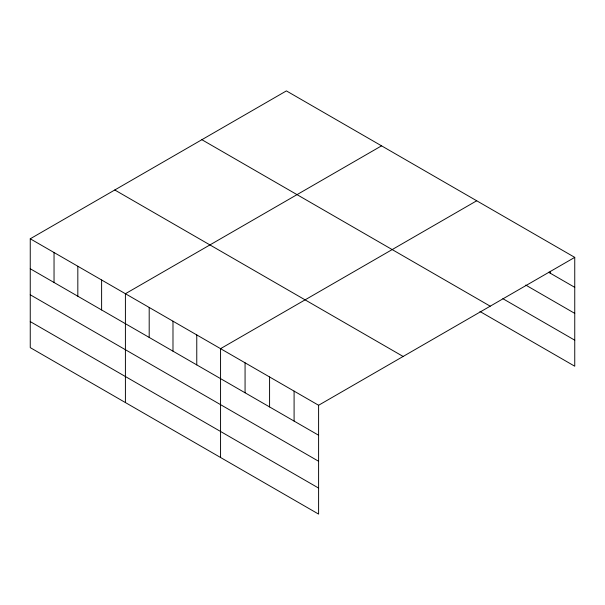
<?xml version="1.0" encoding="UTF-8"?>
<svg xmlns="http://www.w3.org/2000/svg" width="605" height="605" viewBox="0 0 605 605"><rect width="100%" height="100%" fill="white"/><g stroke="black" fill="none" stroke-linecap="round" stroke-linejoin="round"><path stroke-width="0.91" d="M479.977 311.499L574.75 366.214L574.75 257.375L286.399 90.901L30.25 238.786L30.25 347.625L318.601 514.099L318.601 405.267L30.25 238.786M381.558 145.835L125.409 293.727L125.409 402.559M476.71 200.777L220.56 348.661L220.56 457.501M318.601 405.267L574.75 257.375M548.606 272.25L574.75 287.345M525.73 285.068L574.75 313.375M502.853 298.681L574.75 340.184M201.873 139.702L490.224 306.183M114.776 189.985L403.127 356.458M30.25 268.756L318.601 435.237M30.25 294.779L318.601 461.26M30.25 321.595L318.601 488.076M550.24 271.32L550.24 273.195M294.09 391.11L294.09 421.08M269.58 376.96L269.58 406.931M245.07 362.811L245.07 392.781M196.769 334.928L196.769 364.898M172.985 321.195L172.985 351.165M149.193 307.461L149.193 337.431M101.617 279.986L101.617 309.957M77.826 266.253L77.826 296.223M54.042 252.519L54.042 282.49"/></g></svg>
